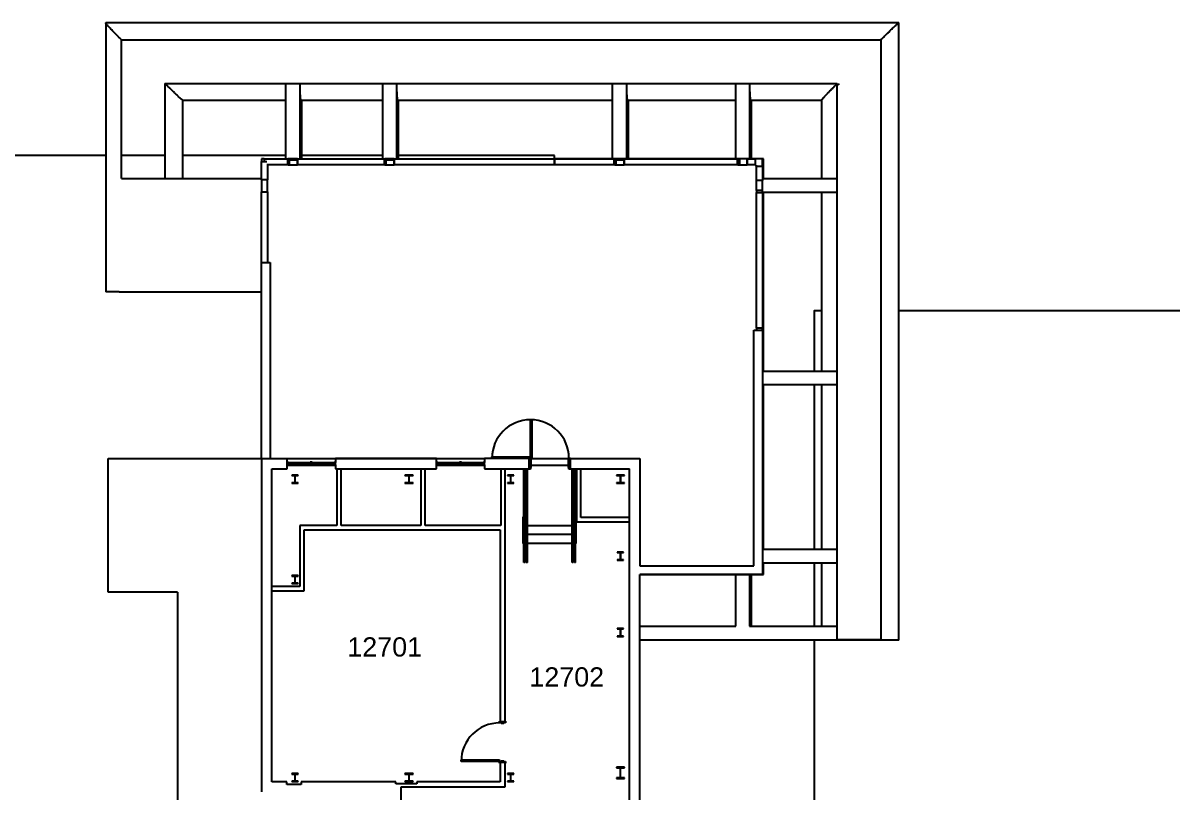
# Model space of a CAD drawing. Header units: inches. Extents: x -59 to 5673, y -29 to 4422.
# Drawn here: x 1374 to 2807, y 3463 to 4422 of the extents above; entities that cross this region are included whole.
import ezdxf

# ---------------------------------------------------------------- set-up
doc = ezdxf.new("R2010")
doc.units = ezdxf.units.IN
doc.header["$LTSCALE"] = 96
doc.header["$MEASUREMENT"] = 0
for name, color, linetype in [('A-ANNO-ROOM', 4, 'Continuous'), ('A-COLS', 5, 'Continuous'), ('A-DOOR', 2, 'Continuous'), ('A-FLOR-HRAL', 1, 'Continuous'), ('A-FLOR-STRS', 2, 'Continuous'), ('A-GLAZ', 2, 'Continuous'), ('A-ROOF-LEVL-THIN', 1, 'Continuous'), ('A-WALL-FULL', 6, 'Continuous')]:
    doc.layers.add(name, color=color, linetype=linetype)
doc.layers.add('AE-114$0$A-DETL-GENF', color=3, linetype='Continuous', lineweight=9)
doc.styles.add('ARIAL', font='arial.ttf')

# ---------------------------------------------------------------- blocks, each defined once
blk = doc.blocks.new('AE-114$0$Rectangular Mul_5-LEVEL 120')
at = {"layer": 'A-GLAZ'}
for p, q in [((2287.8, 4041.1), (2287.8, 4080.7)), ((2295.3, 4080.7), (2295.3, 4041.1)), ((2295.3, 4041.1), (2287.8, 4041.1))]:
    blk.add_line(p, q, dxfattribs=at)
blk = doc.blocks.new('AE-114$0$Rectangular Mul_0-LEVEL 120')
at = {"layer": 'A-GLAZ'}
for p, q in [((2287.8, 4210.5), (2295.3, 4210.5)), ((2287.8, 4207), (2287.8, 4210.5)), ((2295.3, 4210.5), (2295.3, 4207))]:
    blk.add_line(p, q, dxfattribs=at)
blk = doc.blocks.new('AE-114$0$Rectangular Mul_8-LEVEL 120')
at = {"layer": 'A-GLAZ'}
for p, q in [((2287.8, 4164.9), (2287.8, 4207)), ((2295.3, 4207), (2295.3, 4164.9))]:
    blk.add_line(p, q, dxfattribs=at)
blk = doc.blocks.new('AE-114$0$Rectangular Mul_3-LEVEL 120')
at = {"layer": 'A-GLAZ'}
for p, q in [((-2.5, -3.25), (-2.5, 4.25)), ((-2.5, 4.25), (0, 4.25)), ((0, 4.25), (0, -3.25)), ((0, -3.25), (-2.5, -3.25))]:
    blk.add_line(p, q, dxfattribs=at)
blk = doc.blocks.new('AE-114$0$Rectangular Mul_7-LEVEL 120')
at = {"layer": 'A-GLAZ'}
for p, q in [((1671.1, 4249.1), (1677.6, 4249.1)), ((1671.1, 4226.1), (1671.1, 4249.1)), ((1678.6, 4244.8), (1678.6, 4226.1)), ((1678.6, 4226.1), (1671.1, 4226.1))]:
    blk.add_line(p, q, dxfattribs=at)
blk = doc.blocks.new('AE-114$0$L Corner Mullio_7-LEVEL 120')
at = {"layer": 'A-GLAZ'}
for p, q in [((-5.75, -3.25), (-5.75, 4.75)), ((-5.75, 4.75), (-4.75, 4.75)), ((-4.75, 4.75), (-4.75, 5.75)), ((-4.75, 5.75), (-4.25, 5.75)), ((3.25, 5.75), (3.25, -3.25)), ((3.25, -3.25), (-5.75, -3.25))]:
    blk.add_line(p, q, dxfattribs=at)
blk = doc.blocks.new('AE-114$0$System Panel - _4-LEVEL 120')
at = {"layer": 'A-GLAZ', "lineweight": 9}
for p, q in [((-1, 2.3), (8.9, 2.3)), ((8.9, 1.3), (-1, 1.3))]:
    blk.add_line(p, q, dxfattribs=at)
blk = doc.blocks.new('AE-114$0$Rectangular Mul_9-LEVEL 120')
at = {"layer": 'A-GLAZ'}
blk.add_line((0, 4.25), (0, -1.5), dxfattribs=at)
blk = doc.blocks.new('AE-114$0$Rectangular Mul_4-LEVEL 120')
at = {"layer": 'A-GLAZ'}
for p, q in [((2276.3, 4252.3), (2286.3, 4252.3)), ((2276.3, 4252.3), (2276.3, 4244.8)), ((2286.3, 4244.8), (2276.3, 4244.8))]:
    blk.add_line(p, q, dxfattribs=at)
blk = doc.blocks.new('AE-114$0$System Panel - _5-LEVEL 120')
at = {"layer": 'A-GLAZ', "lineweight": 9}
for p, q in [((-4.1, 2.2), (5.8, 2.2)), ((5.8, 1.2), (-4.1, 1.2))]:
    blk.add_line(p, q, dxfattribs=at)
blk = doc.blocks.new('AE-114$0$System Panel - _6-LEVEL 120')
at = {"layer": 'A-GLAZ', "lineweight": 9}
for p, q in [((4.2, 2.3), (14, 2.3)), ((14, 1.3), (4.2, 1.3))]:
    blk.add_line(p, q, dxfattribs=at)
blk = doc.blocks.new('AE-114$0$L Corner Mullio_4-LEVEL 120')
at = {"layer": 'A-GLAZ'}
for p, q in [((3.25, -3.25), (3.25, 0)), ((0, -3.25), (3.25, -3.25))]:
    blk.add_line(p, q, dxfattribs=at)
blk = doc.blocks.new('AE-114$0$Rectangular Mul_4-LEVEL 121')
at = {"layer": 'A-GLAZ'}
for p, q in [((2011.3, 4252.3), (2036.3, 4252.3)), ((2036.3, 4244.8), (2011.3, 4244.8)), ((2036.3, 4252.3), (2036.3, 4244.8))]:
    blk.add_line(p, q, dxfattribs=at)
blk = doc.blocks.new('AE-114$0$Rectangular Mul_8-LEVEL 121')
at = {"layer": 'A-GLAZ'}
for p, q in [((1836.4, 4252.3), (1849.3, 4252.3)), ((1836.4, 4252.3), (1836.4, 4244.8)), ((1849.3, 4244.8), (1836.4, 4244.8))]:
    blk.add_line(p, q, dxfattribs=at)
blk = doc.blocks.new('AE-114$0$Rectangular Mul_9-LEVEL 121')
at = {"layer": 'A-GLAZ'}
for p, q in [((1849.3, 4252.3), (1903.3, 4252.3)), ((1903.3, 4244.8), (1849.3, 4244.8))]:
    blk.add_line(p, q, dxfattribs=at)
blk = doc.blocks.new('AE-114$0$Rectangular Mul_3-LEVEL 121')
at = {"layer": 'A-GLAZ'}
for p, q in [((1903.3, 4252.3), (1957.3, 4252.3)), ((1957.3, 4244.8), (1903.3, 4244.8))]:
    blk.add_line(p, q, dxfattribs=at)
blk = doc.blocks.new('AE-114$0$Rectangular Mul_4-LEVEL 122')
at = {"layer": 'A-GLAZ'}
for p, q in [((1957.3, 4252.3), (2011.3, 4252.3)), ((2011.3, 4244.8), (1957.3, 4244.8))]:
    blk.add_line(p, q, dxfattribs=at)
blk = doc.blocks.new('AE-114$0$Railing - Raili_8-LEVEL 120')
at = {"layer": 'A-FLOR-HRAL'}
for p, q in [((2058, 3806), (2058, 3866)), ((2059.5, 3806), (2059.5, 3866)), ((2061, 3806), (2061, 3866)), ((2062.5, 3806), (2062.5, 3866)), ((2058, 3762), (2058, 3806)), ((2059.5, 3762), (2059.5, 3806)), ((2061, 3762), (2061, 3806)), ((2062.5, 3762), (2062.5, 3806)), ((2058, 3749), (2058, 3762)), ((2059.5, 3749), (2059.5, 3762)), ((2061, 3749), (2061, 3762)), ((2062.5, 3749), (2062.5, 3762)), ((2059.5, 3749), (2058, 3749)), ((2062.5, 3749), (2061, 3749))]:
    blk.add_line(p, q, dxfattribs=at)
blk = doc.blocks.new('AE-114$0$Railing - Raili_2-LEVEL 120')
at = {"layer": 'A-FLOR-HRAL'}
for p, q in [((1998, 3806), (1998, 3866)), ((1999.5, 3806), (1999.5, 3866)), ((2001, 3806), (2001, 3866)), ((2002.5, 3806), (2002.5, 3866)), ((1998, 3762), (1998, 3806)), ((1999.5, 3762), (1999.5, 3806)), ((2001, 3762), (2001, 3806)), ((2002.5, 3762), (2002.5, 3806)), ((1998, 3749), (1998, 3762)), ((1999.5, 3749), (1999.5, 3762)), ((2001, 3749), (2001, 3762)), ((2002.5, 3749), (2002.5, 3762)), ((1999.5, 3749), (1998, 3749)), ((2002.5, 3749), (2001, 3749))]:
    blk.add_line(p, q, dxfattribs=at)
blk = doc.blocks.new('AE-114$0$Rectangular Mul_4-LEVEL 123')
at = {"layer": 'A-GLAZ'}
for p, q in [((2287.8, 4243.3), (2295.3, 4243.3)), ((2287.8, 4225.1), (2287.8, 4243.3)), ((2295.3, 4243.3), (2295.3, 4225.1)), ((2295.3, 4225.1), (2287.8, 4225.1))]:
    blk.add_line(p, q, dxfattribs=at)
blk = doc.blocks.new('AE-114$0$Rectangular Mul_1-LEVEL 120')
at = {"layer": 'A-GLAZ'}
for p, q in [((0, 4.25), (-2.5, 4.25)), ((-2.5, 4.25), (-2.5, -3.25)), ((0, -3.25), (0, 4.25)), ((-2.5, -3.25), (0, -3.25))]:
    blk.add_line(p, q, dxfattribs=at)
blk = doc.blocks.new('AE-114$0$Rectangular Mul_5-LEVEL 121')
at = {"layer": 'A-GLAZ'}
for p, q in [((2264.2, 4252.3), (2264.6, 4252.3)), ((2264.2, 4252.3), (2264.2, 4244.8)), ((2264.8, 4244.8), (2264.2, 4244.8)), ((2266.5, 4244.8), (2266.5, 4252.3))]:
    blk.add_line(p, q, dxfattribs=at)
blk = doc.blocks.new('AE-114$0$Rectangular Mul_6-LEVEL 120')
at = {"layer": 'A-GLAZ'}
for p, q in [((2110.7, 4252.3), (2111.1, 4252.3)), ((2110.7, 4252.3), (2110.7, 4244.8)), ((2111.4, 4244.8), (2110.7, 4244.8)), ((2113, 4244.8), (2113, 4252.3))]:
    blk.add_line(p, q, dxfattribs=at)
blk = doc.blocks.new('AE-114$0$Rectangular Mul_7-LEVEL 121')
at = {"layer": 'A-GLAZ'}
blk.add_line((2276.3, 4244.8), (2276.3, 4252.3), dxfattribs=at)
blk = doc.blocks.new('AE-114$0$Rectangular Mul_8-LEVEL 122')
at = {"layer": 'A-GLAZ'}
blk.add_line((2122.8, 4244.8), (2122.8, 4252.3), dxfattribs=at)
blk = doc.blocks.new('AE-114$0$Rectangular Mul_1-LEVEL 121')
at = {"layer": 'A-GLAZ'}
for p, q in [((1795.3, 4252.3), (1824.3, 4252.3)), ((1824.3, 4244.8), (1795.3, 4244.8)), ((1824.3, 4244.8), (1824.3, 4252.3))]:
    blk.add_line(p, q, dxfattribs=at)
blk = doc.blocks.new('AE-114$0$Rectangular Mul_3-LEVEL 122')
at = {"layer": 'A-GLAZ'}
for p, q in [((1674.3, 4252.3), (1703.7, 4252.3)), ((1674.3, 4252.3), (1674.3, 4249.1)), ((1703.7, 4244.8), (1677.6, 4244.8)), ((1703.7, 4244.8), (1703.7, 4252.3))]:
    blk.add_line(p, q, dxfattribs=at)
blk = doc.blocks.new('AE-114$0$Rectangular Mul_4-LEVEL 124')
at = {"layer": 'A-GLAZ'}
for p, q in [((1715.8, 4252.3), (1741.3, 4252.3)), ((1715.8, 4252.3), (1715.8, 4244.8)), ((1741.3, 4244.8), (1715.8, 4244.8))]:
    blk.add_line(p, q, dxfattribs=at)
blk = doc.blocks.new('AE-114$0$Rectangular Mul_9-LEVEL 122')
at = {"layer": 'A-GLAZ'}
for p, q in [((2036.3, 4252.3), (2088.1, 4252.3)), ((2036.3, 4252.3), (2036.3, 4244.8)), ((2088.1, 4244.8), (2036.3, 4244.8))]:
    blk.add_line(p, q, dxfattribs=at)
blk = doc.blocks.new('AE-114$0$Rectangular Mul_0-LEVEL 121')
at = {"layer": 'A-GLAZ'}
for p, q in [((2088.1, 4252.3), (2110.7, 4252.3)), ((2110.7, 4244.8), (2088.1, 4244.8)), ((2110.7, 4244.8), (2110.7, 4252.3))]:
    blk.add_line(p, q, dxfattribs=at)
blk = doc.blocks.new('AE-114$0$Rectangular Mul_1-LEVEL 122')
at = {"layer": 'A-GLAZ'}
for p, q in [((2243.3, 4252.3), (2264.2, 4252.3)), ((2264.2, 4244.8), (2243.3, 4244.8)), ((2264.2, 4244.8), (2264.2, 4252.3))]:
    blk.add_line(p, q, dxfattribs=at)
blk = doc.blocks.new('AE-114$0$Rectangular Mul_2-LEVEL 120')
at = {"layer": 'A-GLAZ'}
for p, q in [((2122.8, 4252.3), (2139.8, 4252.3)), ((2122.8, 4252.3), (2122.8, 4244.8)), ((2139.8, 4244.8), (2122.8, 4244.8))]:
    blk.add_line(p, q, dxfattribs=at)
blk = doc.blocks.new('AE-114$0$Rectangular Mul_3-LEVEL 123')
at = {"layer": 'A-GLAZ'}
for p, q in [((2191.6, 4252.3), (2243.3, 4252.3)), ((2243.3, 4244.8), (2191.6, 4244.8))]:
    blk.add_line(p, q, dxfattribs=at)
blk = doc.blocks.new('AE-114$0$Rectangular Mul_4-LEVEL 125')
at = {"layer": 'A-GLAZ'}
for p, q in [((2139.8, 4252.3), (2191.6, 4252.3)), ((2191.6, 4244.8), (2139.8, 4244.8))]:
    blk.add_line(p, q, dxfattribs=at)
blk = doc.blocks.new('AE-114$0$Rectangular Mul_2-LEVEL 121')
at = {"layer": 'A-GLAZ'}
blk.add_line((2266.5, 4252.3), (2266.5, 4244.8), dxfattribs=at)
blk = doc.blocks.new('AE-114$0$Rectangular Mul_6-LEVEL 121')
at = {"layer": 'A-GLAZ'}
blk.add_line((1836.4, 4244.8), (1836.4, 4252.3), dxfattribs=at)
blk = doc.blocks.new('AE-114$0$Rectangular Mul_7-LEVEL 122')
at = {"layer": 'A-GLAZ'}
for p, q in [((1824.3, 4252.3), (1824.6, 4252.3)), ((1824.3, 4252.3), (1824.3, 4244.8)), ((1824.9, 4244.8), (1824.3, 4244.8)), ((1826.5, 4244.8), (1826.5, 4252.3))]:
    blk.add_line(p, q, dxfattribs=at)
blk = doc.blocks.new('AE-114$0$Rectangular Mul_8-LEVEL 123')
at = {"layer": 'A-GLAZ'}
blk.add_line((1715.8, 4244.8), (1715.8, 4252.3), dxfattribs=at)
blk = doc.blocks.new('AE-114$0$Rectangular Mul_9-LEVEL 123')
at = {"layer": 'A-GLAZ'}
for p, q in [((1703.7, 4252.3), (1704, 4252.3)), ((1703.7, 4252.3), (1703.7, 4244.8)), ((1704.3, 4244.8), (1703.7, 4244.8)), ((1705.9, 4244.8), (1705.9, 4252.3))]:
    blk.add_line(p, q, dxfattribs=at)
blk = doc.blocks.new('AE-114$0$Rectangular Mul_3-LEVEL 124')
at = {"layer": 'A-GLAZ'}
for p, q in [((1671.1, 4123.1), (1671.1, 4174.8)), ((1678.6, 4174.8), (1678.6, 4123.1))]:
    blk.add_line(p, q, dxfattribs=at)
blk = doc.blocks.new('AE-114$0$Rectangular Mul_8-LEVEL 124')
at = {"layer": 'A-GLAZ'}
for p, q in [((1671.1, 4211.1), (1678.6, 4211.1)), ((1671.1, 4174.8), (1671.1, 4211.1)), ((1678.6, 4211.1), (1678.6, 4174.8))]:
    blk.add_line(p, q, dxfattribs=at)

msp = doc.modelspace()

# ---------------------------------------------------------------- hatches: boundary and pattern name
at = {"layer": 'A-COLS'}
h = msp.add_hatch(dxfattribs=at)
h.set_pattern_fill('FP_16', color=256, angle=180, style=0, pattern_type=2)
h.set_pattern_definition([(45, (-0.0003, 769), (-9.503515, 9.503515), []), (45, (-0.0003, 783.4), (-9.503515, 9.503515), [])])
h.paths.add_polyline_path([(2123.3, 3848.1), (2123.3, 3848.6), (2118.5, 3848.6), (2118.5, 3857.5), (2123.3, 3857.5), (2123.3, 3858.1), (2113.3, 3858.1), (2113.3, 3857.5), (2118.2, 3857.5), (2118.2, 3848.6), (2113.3, 3848.6), (2113.3, 3848.1)], flags=0)
at = {"layer": 'A-WALL-FULL', "lineweight": 9}
h = msp.add_hatch(dxfattribs=at)
h.set_pattern_fill('FP_2', color=256, style=0, pattern_type=2)
h.set_pattern_definition([(0, (0, 0), (30.72, 7.68), [1.267, -21.773, 1.267, -21.773, -122.88]), (0, (0, 0), (30.72, 7.68), [-46.08, 1.267, -44.813, 1.267, -21.773, -53.76]), (0, (0, 0), (30.72, 7.68), [-115.2, 1.267, -14.093, 1.267, -37.133]), (120, (11.52, 3.84), (-22.011075, 22.7643), [1.267, -21.773, 1.267, -21.773, -122.88]), (120, (11.52, 3.84), (-22.011075, 22.7643), [-46.08, 1.267, -44.813, 1.267, -21.773, -53.76]), (120, (11.52, 3.84), (-22.011075, 22.7643), [-115.2, 1.267, -14.093, 1.267, -37.133]), (240, (15.36, 19.2), (-8.708925, -30.4443), [1.267, -21.773, 1.267, -21.773, -122.88]), (240, (15.36, 19.2), (-8.708925, -30.4443), [-46.08, 1.267, -44.813, 1.267, -21.773, -53.76]), (240, (15.36, 19.2), (-8.708925, -30.4443), [-115.2, 1.267, -14.093, 1.267, -37.133])])
h.paths.add_polyline_path([(2129.7, 3463.1), (2130.3, 3463.1), (2130.3, 3463.4), (2129.7, 3463.4)], flags=0)
at = {"layer": 'AE-114$0$A-DETL-GENF'}
h = msp.add_hatch(dxfattribs=at)
h.set_pattern_fill('FP_37', style=0, pattern_type=2)
h.set_pattern_definition([(0, (792, 792), (0, 7920), [0.1, -7920])])
h.paths.add_polyline_path([(1969.6, 3463.4), (2143, 3463.4), (2143, 3878.6), (1671.1, 3878.6), (1671.1, 3463.4), (1968.3, 3463.4)], flags=0)

# ---------------------------------------------------------------- linework, layer by layer
at = {"layer": 'A-COLS'}
for p, q in [((1716.8, 3858.1), (1708.8, 3858.1)), ((1708.8, 3858.1), (1708.8, 3857.5)), ((1708.8, 3857.5), (1712.7, 3857.5)), ((1712.7, 3857.5), (1712.7, 3848.6)), ((1713, 3848.6), (1713, 3857.5)), ((1713, 3857.5), (1716.8, 3857.5)), ((1716.8, 3857.5), (1716.8, 3858.1)), ((1859.8, 3858.1), (1849.8, 3858.1)), ((1849.8, 3858.1), (1849.8, 3857.5)), ((1849.8, 3857.5), (1854.7, 3857.5)), ((1854.7, 3857.5), (1854.7, 3848.6)), ((1855, 3848.6), (1855, 3857.5)), ((1855, 3857.5), (1859.8, 3857.5)), ((1859.8, 3857.5), (1859.8, 3858.1)), ((1985.6, 3858.1), (1977.6, 3858.1)), ((1977.6, 3858.1), (1977.6, 3857.5)), ((1977.6, 3857.5), (1981.4, 3857.5)), ((1981.4, 3857.5), (1981.4, 3848.6)), ((1981.8, 3848.6), (1981.8, 3857.5)), ((1981.8, 3857.5), (1985.6, 3857.5)), ((1985.6, 3857.5), (1985.6, 3858.1)), ((2123.3, 3858.1), (2113.3, 3858.1)), ((2113.3, 3858.1), (2113.3, 3857.5)), ((2113.3, 3857.5), (2118.2, 3857.5)), ((2118.2, 3857.5), (2118.2, 3848.6)), ((2118.5, 3848.6), (2118.5, 3857.5)), ((2118.5, 3857.5), (2123.3, 3857.5)), ((2123.3, 3857.5), (2123.3, 3858.1)), ((1712.7, 3848.6), (1708.8, 3848.6)), ((1708.8, 3848.6), (1708.8, 3848)), ((1708.8, 3848), (1716.8, 3848)), ((1716.8, 3848.6), (1713, 3848.6)), ((1716.8, 3848), (1716.8, 3848.6)), ((1854.7, 3848.6), (1849.8, 3848.6)), ((1849.8, 3848.6), (1849.8, 3848.1)), ((1849.8, 3848.1), (1859.8, 3848.1)), ((1859.8, 3848.6), (1855, 3848.6)), ((1859.8, 3848.1), (1859.8, 3848.6)), ((1981.4, 3848.6), (1977.6, 3848.6)), ((1977.6, 3848.6), (1977.6, 3848)), ((1977.6, 3848), (1985.6, 3848)), ((1985.6, 3848.6), (1981.8, 3848.6)), ((1985.6, 3848), (1985.6, 3848.6)), ((2118.2, 3848.6), (2113.3, 3848.6)), ((2113.3, 3848.6), (2113.3, 3848.1)), ((2113.3, 3848.1), (2123.3, 3848.1)), ((2123.3, 3848.6), (2118.5, 3848.6)), ((2123.3, 3848.1), (2123.3, 3848.6)), ((2122.3, 3762.1), (2114.3, 3762.1)), ((2114.3, 3762.1), (2114.3, 3761.5)), ((2114.3, 3761.5), (2118.2, 3761.5)), ((2118.2, 3761.5), (2118.2, 3752.6)), ((2118.5, 3752.6), (2118.5, 3761.5)), ((2118.5, 3761.5), (2122.3, 3761.5)), ((2122.3, 3761.5), (2122.3, 3762.1)), ((2118.2, 3752.6), (2114.3, 3752.6)), ((2114.3, 3752.6), (2114.3, 3752)), ((2114.3, 3752), (2122.3, 3752)), ((2122.3, 3752.6), (2118.5, 3752.6)), ((2122.3, 3752), (2122.3, 3752.6)), ((1716.8, 3732.9), (1708.8, 3732.9)), ((1708.8, 3732.9), (1708.8, 3732.3)), ((1708.8, 3732.3), (1712.7, 3732.3)), ((1712.7, 3732.3), (1712.7, 3723.4)), ((1713, 3723.4), (1713, 3732.3)), ((1713, 3732.3), (1716.8, 3732.3)), ((1716.8, 3732.3), (1716.8, 3732.9)), ((1712.7, 3723.4), (1708.8, 3723.4)), ((1708.8, 3723.4), (1708.8, 3722.8)), ((1708.8, 3722.8), (1716.8, 3722.8)), ((1716.8, 3723.4), (1713, 3723.4)), ((1716.8, 3722.8), (1716.8, 3723.4)), ((2122.3, 3666.9), (2114.3, 3666.9)), ((2114.3, 3666.9), (2114.3, 3666.3)), ((2114.3, 3666.3), (2118.2, 3666.3)), ((2118.2, 3657.4), (2114.3, 3657.4)), ((2114.3, 3657.4), (2114.3, 3656.8)), ((2114.3, 3656.8), (2122.3, 3656.8)), ((2118.2, 3666.3), (2118.2, 3657.4)), ((2118.5, 3657.4), (2118.5, 3666.3)), ((2118.5, 3666.3), (2122.3, 3666.3)), ((2122.3, 3657.4), (2118.5, 3657.4)), ((2122.3, 3666.3), (2122.3, 3666.9)), ((2122.3, 3656.8), (2122.3, 3657.4)), ((1716.8, 3486.1), (1708.8, 3486.1)), ((1708.8, 3486.1), (1708.8, 3485.5)), ((1708.8, 3485.5), (1712.7, 3485.5)), ((1712.7, 3485.5), (1712.7, 3476.6)), ((1713, 3476.6), (1713, 3485.5)), ((1713, 3485.5), (1716.8, 3485.5)), ((1716.8, 3485.5), (1716.8, 3486.1)), ((1859.8, 3486.1), (1849.8, 3486.1)), ((1849.8, 3486.1), (1849.8, 3485.5)), ((1849.8, 3485.5), (1854.7, 3485.5)), ((1854.7, 3485.5), (1854.7, 3476.6)), ((1855, 3476.6), (1855, 3485.5)), ((1855, 3485.5), (1859.8, 3485.5)), ((1859.8, 3485.5), (1859.8, 3486.1)), ((1985.6, 3486.1), (1977.6, 3486.1)), ((1977.6, 3486.1), (1977.6, 3485.5)), ((1977.6, 3485.5), (1981.4, 3485.5)), ((1981.4, 3485.5), (1981.4, 3476.6)), ((1981.8, 3476.6), (1981.8, 3485.5)), ((1981.8, 3485.5), (1985.6, 3485.5)), ((1985.6, 3485.5), (1985.6, 3486.1)), ((2123.4, 3494.2), (2113.3, 3494.2)), ((2113.3, 3494.2), (2113.3, 3493.4)), ((2113.3, 3493.4), (2118.1, 3493.4)), ((2118.1, 3493.4), (2118.1, 3480.8)), ((2118.6, 3480.8), (2118.6, 3493.4)), ((2118.6, 3493.4), (2123.4, 3493.4)), ((2123.4, 3493.4), (2123.4, 3494.2)), ((1712.7, 3476.6), (1708.8, 3476.6)), ((1708.8, 3476.6), (1708.8, 3476)), ((1708.8, 3476), (1716.8, 3476)), ((1716.8, 3476.6), (1713, 3476.6)), ((1716.8, 3476), (1716.8, 3476.6)), ((1854.7, 3476.6), (1849.8, 3476.6)), ((1849.8, 3476.6), (1849.8, 3476.1)), ((1849.8, 3476.1), (1859.8, 3476.1)), ((1859.8, 3476.6), (1855, 3476.6)), ((1859.8, 3476.1), (1859.8, 3476.6)), ((1981.4, 3476.6), (1977.6, 3476.6)), ((1977.6, 3476.6), (1977.6, 3476)), ((1977.6, 3476), (1985.6, 3476)), ((1985.6, 3476.6), (1981.8, 3476.6)), ((1985.6, 3476), (1985.6, 3476.6)), ((2118.1, 3480.8), (2113.3, 3480.8)), ((2113.3, 3480.8), (2113.3, 3479.9)), ((2113.3, 3479.9), (2123.4, 3479.9)), ((2123.4, 3480.8), (2118.6, 3480.8)), ((2123.4, 3479.9), (2123.4, 3480.8))]:
    msp.add_line(p, q, dxfattribs=at)
at = {"layer": 'A-DOOR'}
for p, q in [((2006.2, 3927.1), (2008, 3927.1)), ((2006.2, 3879.1), (2006.2, 3927.1)), ((2008, 3927.1), (2008, 3879.1)), ((1958.2, 3880.8), (2006.2, 3880.8)), ((1958.2, 3879.1), (1958.2, 3880.8)), ((2006.2, 3879.1), (1958.2, 3879.1)), ((2004.2, 3878.6), (2004.2, 3879.1)), ((2004.7, 3878.6), (2004.2, 3878.6)), ((2004.7, 3866), (2004.7, 3878.6)), ((2006.2, 3877.1), (2006.2, 3880.8)), ((2008, 3879.1), (2006.2, 3879.1)), ((2006.2, 3879.1), (2006.2, 3877.1)), ((2006.2, 3878.8), (2054.2, 3878.8)), ((2006.2, 3877.1), (2006.8, 3877.1)), ((2006.8, 3877.1), (2006.8, 3867.4)), ((2006.8, 3877.1), (2006.8, 3867.4)), ((2053.6, 3870.1), (2006.8, 3870.1)), ((2053.6, 3877.1), (2054.2, 3877.1)), ((2053.6, 3867.4), (2053.6, 3877.1)), ((2054.2, 3879.1), (2056.2, 3879.1)), ((2054.2, 3877.1), (2054.2, 3879.1)), ((2055.7, 3878.6), (2055.7, 3866)), ((2056.2, 3878.6), (2055.7, 3878.6)), ((2056.2, 3879.1), (2056.2, 3878.6)), ((2004.2, 3866), (2004.7, 3866)), ((2004.2, 3865.5), (2004.2, 3866)), ((2006.2, 3865.5), (2004.2, 3865.5)), ((2006.2, 3867.4), (2006.2, 3865.5)), ((2006.2, 3867.4), (2006.8, 3867.4)), ((2054.2, 3867.4), (2053.6, 3867.4)), ((2054.2, 3865.5), (2054.2, 3867.4)), ((2056.2, 3865.5), (2054.2, 3865.5)), ((2055.7, 3866), (2056.2, 3866)), ((2056.2, 3866), (2056.2, 3865.5)), ((1967.8, 3549.2), (1967.8, 3551.2)), ((1967.8, 3551.2), (1968.3, 3551.2)), ((1969.8, 3549.2), (1967.8, 3549.2)), ((1968.3, 3550.7), (1968.3, 3551.2)), ((1968.3, 3550.7), (1974.5, 3550.7)), ((1974.5, 3550.7), (1968.3, 3550.7)), ((1969.8, 3548.6), (1969.8, 3549.2)), ((1973, 3548.6), (1969.8, 3548.6)), ((1973, 3549.2), (1973, 3548.6)), ((1975, 3549.2), (1973, 3549.2)), ((1974.5, 3551.2), (1974.5, 3550.7)), ((1974.5, 3551.2), (1975, 3551.2)), ((1975, 3551.2), (1975, 3549.2)), ((1919.8, 3503), (1967.8, 3503)), ((1919.8, 3501.2), (1919.8, 3503)), ((1967.8, 3501.2), (1919.8, 3501.2)), ((1967.8, 3503), (1967.8, 3501.2)), ((1967.8, 3501.2), (1969.8, 3501.2)), ((1967.8, 3499.2), (1967.8, 3501.2)), ((1968.3, 3499.2), (1967.8, 3499.2)), ((1974.5, 3499.7), (1968.3, 3499.7)), ((1969.8, 3501.8), (1973, 3501.8)), ((1969.8, 3501.2), (1969.8, 3501.8)), ((1973, 3501.8), (1973, 3501.2)), ((1973, 3501.2), (1975, 3501.2)), ((1975, 3499.2), (1974.5, 3499.2)), ((1975, 3501.2), (1975, 3499.2))]:
    msp.add_line(p, q, dxfattribs=at)
for centre, start, end in [((2006.2, 3879.1), 0, 180), ((2006.2, 3879.1), 0, 90), ((1967.8, 3501.2), 90, 180), ((1967.8, 3501.2), 90, 180)]:
    msp.add_arc(centre, 48, start, end, dxfattribs=at)
at = {"layer": 'A-FLOR-STRS'}
for p, q in [((1997.2, 3806), (1998, 3806)), ((1997.2, 3773), (1997.2, 3806)), ((1999.5, 3806), (2000.2, 3806)), ((2000.2, 3773), (2000.2, 3806)), ((2060.2, 3806), (2061, 3806)), ((2060.2, 3773), (2060.2, 3806)), ((2062.5, 3806), (2063.2, 3806)), ((2063.2, 3773), (2063.2, 3806)), ((2001, 3795), (2000.2, 3795)), ((2001, 3784), (2000.2, 3784)), ((2058, 3795), (2002.5, 3795)), ((2058, 3784), (2002.5, 3784)), ((2060.2, 3795), (2059.5, 3795)), ((2060.2, 3784), (2059.5, 3784)), ((1998, 3773), (1997.2, 3773)), ((1999.5, 3773), (2001, 3773)), ((2058, 3773), (2002.5, 3773)), ((2059.5, 3773), (2061, 3773)), ((2063.2, 3773), (2062.5, 3773))]:
    msp.add_line(p, q, dxfattribs=at)
at = {"layer": 'A-GLAZ'}
for p, q in [((1741.3, 4252.3), (1795.3, 4252.3)), ((1795.3, 4244.8), (1741.3, 4244.8)), ((1704.3, 3874.3), (1703.1, 3874.3)), ((1703.1, 3873.8), (1763.1, 3873.8)), ((1763.1, 3870.7), (1703.1, 3870.7)), ((1703.1, 3870.3), (1704.3, 3870.3)), ((1704.3, 3873.8), (1704.3, 3874.3)), ((1704.3, 3870.3), (1704.3, 3870.7)), ((1734.3, 3874.3), (1731.8, 3874.3)), ((1731.8, 3874.3), (1731.8, 3873.8)), ((1731.8, 3870.7), (1731.8, 3870.3)), ((1731.8, 3870.3), (1734.3, 3870.3)), ((1734.3, 3873.8), (1734.3, 3874.3)), ((1734.3, 3870.3), (1734.3, 3870.7)), ((1763.1, 3874.3), (1761.8, 3874.3)), ((1761.8, 3874.3), (1761.8, 3873.8)), ((1761.8, 3870.7), (1761.8, 3870.3)), ((1761.8, 3870.3), (1763.1, 3870.3)), ((1890.3, 3874.3), (1889.1, 3874.3)), ((1889.1, 3873.8), (1949.1, 3873.8)), ((1949.1, 3870.7), (1889.1, 3870.7)), ((1889.1, 3870.3), (1890.3, 3870.3)), ((1890.3, 3873.8), (1890.3, 3874.3)), ((1890.3, 3870.3), (1890.3, 3870.7)), ((1920.3, 3874.3), (1917.8, 3874.3)), ((1917.8, 3874.3), (1917.8, 3873.8)), ((1917.8, 3870.7), (1917.8, 3870.3)), ((1917.8, 3870.3), (1920.3, 3870.3)), ((1920.3, 3873.8), (1920.3, 3874.3)), ((1920.3, 3870.3), (1920.3, 3870.7)), ((1949.1, 3874.3), (1947.8, 3874.3)), ((1947.8, 3874.3), (1947.8, 3873.8)), ((1947.8, 3870.7), (1947.8, 3870.3)), ((1947.8, 3870.3), (1949.1, 3870.3))]:
    msp.add_line(p, q, dxfattribs=at)
at = {"layer": 'A-ROOF-LEVL-THIN'}
for p, q in [((2465.1, 4421.6), (1476.8, 4421.6)), ((1476.8, 4421.5), (1476.8, 4086.6)), ((2465.1, 3652.5), (2465.1, 4421.5)), ((1496.5, 4227.6), (1496.5, 4400.6)), ((1496.5, 4400.6), (2442.8, 4400.6)), ((2442.8, 4400.6), (2442.8, 3652.6)), ((1550.7, 4346.2), (1550.7, 4227.6)), ((1550.7, 4346.2), (2388.6, 4346.2)), ((1701.5, 4252.3), (1701.5, 4346.2)), ((1718.6, 4346.2), (1718.6, 4252.3)), ((1822.2, 4252.3), (1822.2, 4346.2)), ((1839.2, 4346.2), (1839.2, 4252.3)), ((2108.6, 4252.3), (2108.6, 4346.2)), ((2125.7, 4346.2), (2125.7, 4252.3)), ((2262.1, 4252.3), (2262.1, 4346.2)), ((2279.2, 4346.2), (2279.2, 4252.3)), ((2388.6, 3652.6), (2388.6, 4346.2)), ((1573, 4227.6), (1573, 4325.3)), ((1573, 4325.2), (1701.5, 4325.2)), ((1719.9, 4325.2), (1822.2, 4325.2)), ((1721.2, 4252.3), (1721.2, 4325.3)), ((1840.6, 4325.2), (2108.6, 4325.2)), ((1841.9, 4252.3), (1841.9, 4325.3)), ((2127, 4325.2), (2262.1, 4325.2)), ((2128.3, 4252.3), (2128.3, 4325.3)), ((2280.5, 4325.2), (2368.9, 4325.2)), ((2281.8, 4252.3), (2281.8, 4325.3)), ((2368.9, 4325.3), (2368.9, 4227.6)), ((1476.8, 4256.6), (865.1, 4256.6)), ((1550.7, 4256.6), (1496.5, 4256.6)), ((1701.5, 4256.6), (1573, 4256.6)), ((1715.8, 4252.3), (1704, 4252.3)), ((1704.3, 4244.8), (1715.8, 4244.8)), ((1822.2, 4256.6), (1721.2, 4256.6)), ((1836.4, 4252.3), (1824.6, 4252.3)), ((1824.9, 4244.8), (1836.4, 4244.8)), ((2036.3, 4256.6), (1841.9, 4256.6)), ((2036.3, 4251.5), (2036.3, 4256.6)), ((2296.6, 4252.3), (2036.3, 4252.3)), ((2122.8, 4252.3), (2111.1, 4252.3)), ((2111.4, 4244.8), (2122.8, 4244.8)), ((2276.3, 4252.3), (2264.6, 4252.3)), ((2264.8, 4244.8), (2276.3, 4244.8)), ((2296.6, 4227.6), (2296.6, 4252.3)), ((1496.5, 4227.6), (1671.1, 4227.6)), ((1671.1, 4226.1), (1671.1, 4211.1)), ((1678.6, 4211.1), (1678.6, 4226.1)), ((2287.8, 4213), (2287.8, 4225.1)), ((2295.3, 4227.6), (2388.6, 4227.6)), ((2295.3, 4213), (2295.3, 4225.1)), ((2388.6, 4210.5), (2295.3, 4210.5)), ((2296.6, 3987.6), (2296.6, 4210.5)), ((2368.9, 4210.5), (2368.9, 3987.6)), ((1479, 4086.6), (1476.8, 4086.6)), ((1480.6, 4086.6), (1479, 4086.6)), ((1482.6, 4086.6), (1480.6, 4086.6)), ((1484.9, 4086.6), (1482.6, 4086.6)), ((1490.3, 4086.6), (1484.9, 4086.6)), ((1493.4, 4086.6), (1490.3, 4086.6)), ((1493.4, 4086.6), (1671.1, 4086.6)), ((2295.3, 3987.6), (2388.6, 3987.6)), ((2388.6, 3970.5), (2295.3, 3970.5)), ((2296.6, 3765.6), (2296.6, 3970.5)), ((2368.9, 3970.5), (2368.9, 3765.6)), ((1479.8, 3878.6), (1671.1, 3878.6)), ((1479.8, 3712.1), (1479.8, 3878.6)), ((2295.3, 3765.6), (2388.6, 3765.6)), ((2388.6, 3748.5), (2295.3, 3748.5)), ((2296.6, 3734.3), (2296.6, 3748.5)), ((2368.9, 3748.5), (2368.9, 3669.6)), ((2142.3, 3734.3), (2296.6, 3734.3)), ((2262.1, 3669.6), (2262.1, 3734.3)), ((2279.2, 3734.3), (2279.2, 3669.6)), ((2281.8, 3669.6), (2281.8, 3734.3)), ((1566.3, 3712.1), (1479.8, 3712.1)), ((1566.3, 3712.1), (1566.3, 3346.1)), ((2142.3, 3669.6), (2262.1, 3669.6)), ((2279.2, 3669.6), (2388.6, 3669.6)), ((2442.8, 3652.5), (2142.3, 3652.5)), ((2442.8, 3652.6), (2388.6, 3652.6)), ((2449, 3652.5), (2442.8, 3652.5)), ((2452, 3652.5), (2449, 3652.5)), ((2454.8, 3652.5), (2452, 3652.5)), ((2457.4, 3652.5), (2454.8, 3652.5)), ((2459.7, 3652.5), (2457.4, 3652.5)), ((2461.6, 3652.5), (2459.7, 3652.5)), ((2463.1, 3652.5), (2461.6, 3652.5)), ((2464.9, 3652.5), (2463.1, 3652.5)), ((2465.1, 3652.5), (2464.9, 3652.5))]:
    msp.add_line(p, q, dxfattribs=at)
at = {"layer": 'A-ROOF-LEVL-THIN', "color": 252}
for p, q in [((1703.1, 3870.7), (1703.1, 3873.8)), ((1763.1, 3870.7), (1763.1, 3873.8)), ((1889.1, 3870.7), (1889.1, 3873.8)), ((1949.1, 3870.7), (1949.1, 3873.8))]:
    msp.add_line(p, q, dxfattribs=at)
at = {"layer": 'A-ROOF-LEVL-THIN'}
for points in [[(2368.9, 4062.8), (2359.9, 4062.8), (2359.9, 3987.6)], [(3298.9, 4062.8), (2465.1, 4062.8)], [(2359.9, 3970.5), (2359.9, 3765.6)], [(2359.9, 3748.5), (2359.9, 3669.6)], [(2359.9, 3652.5), (2359.9, 2638.9)]]:
    msp.add_lwpolyline(points, dxfattribs=at)
for centre, end_param in [((1719.9, 4346.2), 3.216392), ((1840.6, 4346.2), 3.216392), ((2127, 4346.2), 3.216356), ((2280.5, 4346.2), 3.216392)]:
    msp.add_ellipse(centre, major_axis=(0, 21), ratio=0.062378, start_param=1.570796, end_param=end_param, dxfattribs=at)
for points, knots in [([(1476.9, 4421.2), (1476.8, 4421.4), (1476.7, 4421.6), (1476.8, 4421.6), (1476.9, 4421.5)], [0.4400142, 0.4400142, 0.4400142, 0.4400142, 0.48, 0.52, 0.52, 0.52, 0.52]), ([(1491.3, 4405.8), (1490.9, 4406.2), (1490, 4407.1), (1489.2, 4407.9), (1488.8, 4408.3)], [0.08, 0.08, 0.08, 0.08, 0.1, 0.11999922, 0.11999922, 0.11999922, 0.11999922]), ([(1493.8, 4403.2), (1493.4, 4403.6), (1492.6, 4404.5), (1491.7, 4405.4), (1491.3, 4405.8)], [0.04000278, 0.04000278, 0.04000278, 0.04000278, 0.06, 0.07999846, 0.07999846, 0.07999846, 0.07999846]), ([(2445.4, 4403.2), (2445.9, 4403.6), (2446.8, 4404.5), (2448.1, 4405.8), (2449.4, 4407.1), (2450.2, 4407.9), (2450.6, 4408.3)], [0.04000018, 0.04000018, 0.04000018, 0.04000018, 0.06, 0.08, 0.1, 0.12, 0.12, 0.12, 0.12]), ([(1553.3, 4343.6), (1553.2, 4343.7), (1552.4, 4344.6), (1551.5, 4345.5), (1550.7, 4346.2)], [0.96000039, 0.96000039, 0.96000039, 0.96000039, 0.965, 1, 1, 1, 1]), ([(1556, 4341), (1555.7, 4341.2), (1555.1, 4341.8), (1554.3, 4342.7), (1553.6, 4343.3), (1553.3, 4343.6)], [0.9200013, 0.9200013, 0.9200013, 0.9200013, 0.93, 0.9475, 0.96, 0.96, 0.96, 0.96]), ([(2383.4, 4341), (2383.6, 4341.2), (2384.2, 4341.8), (2385, 4342.7), (2385.7, 4343.3), (2386, 4343.6)], [0.92000079, 0.92000079, 0.92000079, 0.92000079, 0.93, 0.9475, 0.96, 0.96, 0.96, 0.96]), ([(2386, 4343.6), (2386.1, 4343.7), (2386.9, 4344.6), (2387.8, 4345.5), (2388.6, 4346.2)], [0.96000209, 0.96000209, 0.96000209, 0.96000209, 0.965, 1, 1, 1, 1]), ([(2388.6, 4343.6), (2388.7, 4343.8), (2389.5, 4344.6), (2390.4, 4345.5), (2391.2, 4346.2)], [0.96025739, 0.96025739, 0.96025739, 0.96025739, 0.965, 1, 1, 1, 1]), ([(1558.5, 4338.5), (1558.2, 4338.8), (1557.5, 4339.5), (1556.7, 4340.3), (1556.1, 4340.9), (1556, 4341)], [0.88000039, 0.88000039, 0.88000039, 0.88000039, 0.895, 0.9125, 0.92, 0.92, 0.92, 0.92]), ([(1561, 4336.1), (1560.9, 4336.2), (1560.5, 4336.6), (1559.8, 4337.3), (1559, 4338), (1558.6, 4338.5), (1558.5, 4338.5)], [0.84000053, 0.84000053, 0.84000053, 0.84000053, 0.8425, 0.86, 0.8775, 0.88, 0.88, 0.88, 0.88]), ([(1565.4, 4331.9), (1565.2, 4332.1), (1564.7, 4332.5), (1563.8, 4333.4), (1562.9, 4334.3), (1561.9, 4335.2), (1561.3, 4335.8), (1561, 4336.1)], [0.76, 0.76, 0.76, 0.76, 0.7725, 0.79, 0.8075, 0.825, 0.84, 0.84, 0.84, 0.84]), ([(1567.3, 4330.1), (1567.1, 4330.3), (1566.5, 4330.8), (1565.9, 4331.4), (1565.5, 4331.8), (1565.4, 4331.9)], [0.72, 0.72, 0.72, 0.72, 0.7375, 0.755, 0.7599997, 0.7599997, 0.7599997, 0.7599997]), ([(1571.5, 4326.3), (1571.2, 4326.5), (1570.5, 4327.2), (1569.5, 4328), (1569, 4328.5)], [0.60000117, 0.60000117, 0.60000117, 0.60000117, 0.64, 0.67999959, 0.67999959, 0.67999959, 0.67999959]), ([(2370.4, 4327.2), (2370.7, 4327.6), (2371.4, 4328.5), (2372.4, 4329.5), (2372.9, 4330.1)], [0.64, 0.64, 0.64, 0.64, 0.68, 0.71999602, 0.71999602, 0.71999602, 0.71999602]), ([(2372.9, 4330.1), (2373.1, 4330.3), (2373.6, 4330.8), (2374.2, 4331.4), (2374.5, 4331.8), (2374.6, 4331.9)], [0.72, 0.72, 0.72, 0.72, 0.7375, 0.755, 0.75999948, 0.75999948, 0.75999948, 0.75999948]), ([(2374.6, 4331.9), (2374.8, 4332.1), (2375.2, 4332.5), (2376, 4333.4), (2376.9, 4334.3), (2377.8, 4335.2), (2378.4, 4335.8), (2378.6, 4336.1)], [0.76, 0.76, 0.76, 0.76, 0.7725, 0.79, 0.8075, 0.825, 0.83999967, 0.83999967, 0.83999967, 0.83999967]), ([(2378.6, 4336.1), (2378.7, 4336.2), (2379.1, 4336.6), (2379.8, 4337.3), (2380.8, 4338.3), (2381.8, 4339.4), (2382.7, 4340.3), (2383.2, 4340.9), (2383.4, 4341)], [0.84, 0.84, 0.84, 0.84, 0.8425, 0.86, 0.8775, 0.895, 0.9125, 0.92, 0.92, 0.92, 0.92]), ([(1573, 4325.3), (1573, 4325.2), (1572.7, 4325.3), (1571.9, 4326), (1571.5, 4326.3)], [0.48, 0.48, 0.48, 0.48, 0.56, 0.6, 0.6, 0.6, 0.6])]:
    msp.add_open_spline(points, degree=3, knots=knots, dxfattribs=at)
for points in [[(1477.4, 4420.5), (1477.2, 4420.8), (1477.1, 4421), (1476.9, 4421.2)], [(1478.3, 4419.6), (1477.9, 4420), (1477.7, 4420.3), (1477.4, 4420.5)], [(1479.4, 4418.3), (1479, 4418.8), (1478.6, 4419.2), (1478.3, 4419.6)], [(1480.8, 4416.8), (1480.3, 4417.3), (1479.8, 4417.8), (1479.4, 4418.3)], [(1482.5, 4415), (1481.9, 4415.6), (1481.3, 4416.2), (1480.8, 4416.8)], [(1484.4, 4412.9), (1483.7, 4413.6), (1483.1, 4414.3), (1482.5, 4415)], [(2455.4, 4412.9), (2456.1, 4413.6), (2456.8, 4414.3), (2457.5, 4415)], [(2457.5, 4415), (2458.2, 4415.6), (2458.8, 4416.2), (2459.4, 4416.8)], [(2459.4, 4416.8), (2460, 4417.3), (2460.6, 4417.8), (2461.1, 4418.3)], [(2461.1, 4418.3), (2461.6, 4418.8), (2462.1, 4419.2), (2462.5, 4419.6)], [(2462.5, 4419.6), (2462.9, 4420), (2463.3, 4420.3), (2463.6, 4420.5)], [(2463.6, 4420.5), (2464, 4420.8), (2464.2, 4421), (2464.5, 4421.2)], [(2464.5, 4421.2), (2464.7, 4421.4), (2464.8, 4421.5), (2465, 4421.5)], [(2465, 4421.5), (2465.1, 4421.6), (2465.1, 4421.6), (2465.1, 4421.5)], [(1486.5, 4410.7), (1485.8, 4411.5), (1485.1, 4412.2), (1484.4, 4412.9)], [(1488.8, 4408.3), (1488, 4409.1), (1487.3, 4409.9), (1486.5, 4410.7)], [(1496.5, 4400.6), (1496, 4401), (1495.1, 4401.9), (1494.3, 4402.8), (1493.8, 4403.2)], [(2442.8, 4400.6), (2443.2, 4401), (2444.1, 4401.9), (2445, 4402.8), (2445.4, 4403.2)], [(2450.6, 4408.3), (2451.5, 4409.1), (2452.3, 4409.9), (2453.1, 4410.7)], [(2453.1, 4410.7), (2453.9, 4411.5), (2454.6, 4412.2), (2455.4, 4412.9)], [(1569, 4328.5), (1568.5, 4329), (1567.9, 4329.5), (1567.3, 4330.1)], [(2368.9, 4325.3), (2368.9, 4325.3), (2368.9, 4325.4), (2369, 4325.6)], [(2369, 4325.6), (2369.2, 4325.8), (2369.3, 4326), (2369.5, 4326.3)], [(2369.5, 4326.3), (2369.8, 4326.5), (2370, 4326.9), (2370.4, 4327.2)]]:
    msp.add_open_spline(points, degree=3, dxfattribs=at)
at = {"layer": 'A-WALL-FULL'}
for p, q in [((1671.1, 4123.1), (1681.7, 4123.1)), ((1671.1, 3878.6), (1671.1, 4123.1)), ((1681.7, 4123.1), (1681.7, 3878.6)), ((2284.7, 4038.6), (2295.3, 4038.6)), ((2284.7, 3745), (2284.7, 4038.6)), ((2295.3, 4038.6), (2295.3, 3734.3)), ((1671.1, 3878.6), (1671.1, 3463.1)), ((1671.1, 3878.6), (1703.1, 3878.6)), ((1681.7, 3878.8), (1949.1, 3878.8)), ((1703.1, 3873.8), (1703.1, 3878.6)), ((1703.1, 3866), (1703.1, 3870.7)), ((1763.1, 3870.1), (1703.1, 3870.1)), ((1889.1, 3878.6), (1763.1, 3878.6)), ((1763.1, 3878.6), (1763.1, 3873.8)), ((1763.1, 3870.7), (1763.1, 3866)), ((1889.1, 3873.8), (1889.1, 3878.6)), ((1889.1, 3866), (1889.1, 3870.7)), ((1949.1, 3870.1), (1889.1, 3870.1)), ((1949.1, 3878.8), (1949.1, 3878.6)), ((2004.2, 3878.6), (1949.1, 3878.6)), ((1949.1, 3878.6), (1949.1, 3873.8)), ((1949.1, 3870.7), (1949.1, 3866)), ((2056.2, 3878.6), (2142.6, 3878.6)), ((2142.6, 3878.6), (2142.6, 3745)), ((1683.7, 3475.7), (1683.7, 3866)), ((1683.7, 3866), (1703.1, 3866)), ((1763.1, 3866), (1889.1, 3866)), ((1764.8, 3866), (1764.8, 3795.1)), ((1770.1, 3795.1), (1770.1, 3866)), ((1869.6, 3866), (1869.6, 3795.1)), ((1874.8, 3795.1), (1874.8, 3866)), ((1949.1, 3866), (2004.2, 3866)), ((1969.2, 3866), (1969.2, 3795.1)), ((1974.5, 3550.7), (1974.5, 3866)), ((2056.2, 3866), (2129.7, 3866)), ((2063.6, 3866), (2063.6, 3799.8)), ((2068.8, 3805.1), (2068.8, 3866)), ((2129.7, 2890), (2129.7, 3866)), ((2063.6, 3799.8), (2129.7, 3799.8)), ((2129.7, 3805.1), (2068.8, 3805.1)), ((1764.8, 3795.1), (1718.8, 3795.1)), ((1718.8, 3795.1), (1718.8, 3719.1)), ((1724.1, 3789.8), (1968.3, 3789.8)), ((1724.1, 3713.8), (1724.1, 3789.8)), ((1869.6, 3795.1), (1770.1, 3795.1)), ((1969.2, 3795.1), (1874.8, 3795.1)), ((1968.3, 3789.8), (1968.3, 3550.7)), ((2142.3, 3745), (2284.7, 3745)), ((2142.3, 2877.3), (2142.3, 3734.3)), ((2295.3, 3734.3), (2142.3, 3734.3)), ((1718.8, 3719.1), (1683.7, 3719.1)), ((1683.7, 3713.8), (1724.1, 3713.8)), ((1968.3, 3499.7), (1968.3, 3475.7)), ((1974.5, 3469.6), (1974.5, 3499.7)), ((1702.5, 3475.7), (1683.7, 3475.7)), ((1702.5, 3472.6), (1702.5, 3475.7)), ((1720.5, 3472.6), (1702.5, 3472.6)), ((1838.6, 3475.7), (1720.5, 3475.7)), ((1720.5, 3475.7), (1720.5, 3472.6)), ((1838.6, 3473.3), (1838.6, 3475.7)), ((1864.5, 3473.3), (1838.6, 3473.3)), ((1845, 3469.6), (1974.5, 3469.6)), ((1845, 3446.6), (1845, 3469.6)), ((1968.3, 3475.7), (1864.5, 3475.7)), ((1864.5, 3475.7), (1864.5, 3473.3))]:
    msp.add_line(p, q, dxfattribs=at)

# ---------------------------------------------------------------- block references
at = {"lineweight": 9}
for name, p, rotation in [('AE-114$0$L Corner Mullio_4-LEVEL 120', (1674.3, 4249.1), 180), ('AE-114$0$Rectangular Mul_9-LEVEL 120', (2036.3, 4249.1), 180), ('AE-114$0$Rectangular Mul_1-LEVEL 120', (2292.1, 4213), 89.99999999999991)]:
    msp.add_blockref(name, p, dxfattribs=dict(at, rotation=rotation))
for name, p in [('AE-114$0$Rectangular Mul_7-LEVEL 120', (0, 0)), ('AE-114$0$Rectangular Mul_3-LEVEL 122', (0, 0)), ('AE-114$0$Rectangular Mul_9-LEVEL 123', (0, 0)), ('AE-114$0$System Panel - _5-LEVEL 120', (1710, 4249.1)), ('AE-114$0$Rectangular Mul_4-LEVEL 124', (0, 0)), ('AE-114$0$Rectangular Mul_8-LEVEL 123', (0, 0)), ('AE-114$0$Rectangular Mul_1-LEVEL 121', (0, 0)), ('AE-114$0$Rectangular Mul_7-LEVEL 122', (0, 0)), ('AE-114$0$System Panel - _6-LEVEL 120', (1822.3, 4249.1)), ('AE-114$0$Rectangular Mul_8-LEVEL 121', (0, 0)), ('AE-114$0$Rectangular Mul_6-LEVEL 121', (0, 0)), ('AE-114$0$Rectangular Mul_9-LEVEL 121', (0, 0)), ('AE-114$0$Rectangular Mul_3-LEVEL 121', (0, 0)), ('AE-114$0$Rectangular Mul_4-LEVEL 122', (0, 0)), ('AE-114$0$Rectangular Mul_4-LEVEL 121', (0, 0)), ('AE-114$0$Rectangular Mul_9-LEVEL 122', (0, 0)), ('AE-114$0$Rectangular Mul_0-LEVEL 121', (0, 0)), ('AE-114$0$Rectangular Mul_6-LEVEL 120', (0, 0)), ('AE-114$0$System Panel - _4-LEVEL 120', (2114, 4249.1)), ('AE-114$0$Rectangular Mul_8-LEVEL 122', (0, 0)), ('AE-114$0$Rectangular Mul_2-LEVEL 120', (0, 0)), ('AE-114$0$Rectangular Mul_4-LEVEL 125', (0, 0)), ('AE-114$0$Rectangular Mul_3-LEVEL 123', (0, 0)), ('AE-114$0$Rectangular Mul_1-LEVEL 122', (0, 0)), ('AE-114$0$Rectangular Mul_5-LEVEL 121', (0, 0)), ('AE-114$0$Rectangular Mul_2-LEVEL 121', (0, 0)), ('AE-114$0$Rectangular Mul_4-LEVEL 120', (0, 0)), ('AE-114$0$Rectangular Mul_7-LEVEL 121', (0, 0)), ('AE-114$0$Rectangular Mul_4-LEVEL 123', (0, 0)), ('AE-114$0$Rectangular Mul_8-LEVEL 124', (0, 0)), ('AE-114$0$Rectangular Mul_0-LEVEL 120', (0, 0)), ('AE-114$0$Rectangular Mul_8-LEVEL 120', (0, 0)), ('AE-114$0$Rectangular Mul_3-LEVEL 124', (0, 0)), ('AE-114$0$Rectangular Mul_8-LEVEL 120', (0, -42.1)), ('AE-114$0$Rectangular Mul_8-LEVEL 120', (0, -84.2)), ('AE-114$0$Rectangular Mul_5-LEVEL 120', (0, 0))]:
    msp.add_blockref(name, p, dxfattribs=at)
at = {"lineweight": 9, "extrusion": (0, 0, -1), "rotation": 180}
msp.add_blockref('AE-114$0$L Corner Mullio_7-LEVEL 120', (-2292.1, 4249.1), dxfattribs=at)
for name in ['AE-114$0$Railing - Raili_2-LEVEL 120', 'AE-114$0$Railing - Raili_8-LEVEL 120']:
    msp.add_blockref(name, (0, 0))
at = {"layer": 'A-WALL-FULL', "lineweight": 50, "extrusion": (0, 0, -1), "rotation": 270.0000000000001}
msp.add_blockref('AE-114$0$Rectangular Mul_3-LEVEL 120', (-2292.1, 4038.6), dxfattribs=at)

# ---------------------------------------------------------------- texts
at = {"layer": 'A-ANNO-ROOM', "style": 'ARIAL'}
for s, p in [('12701', (1777.9, 3631.9)), ('12702', (2004.8, 3594.5))]:
    msp.add_text(s, height=24, dxfattribs=at).set_placement(p)

doc.saveas('drawing.dxf')
